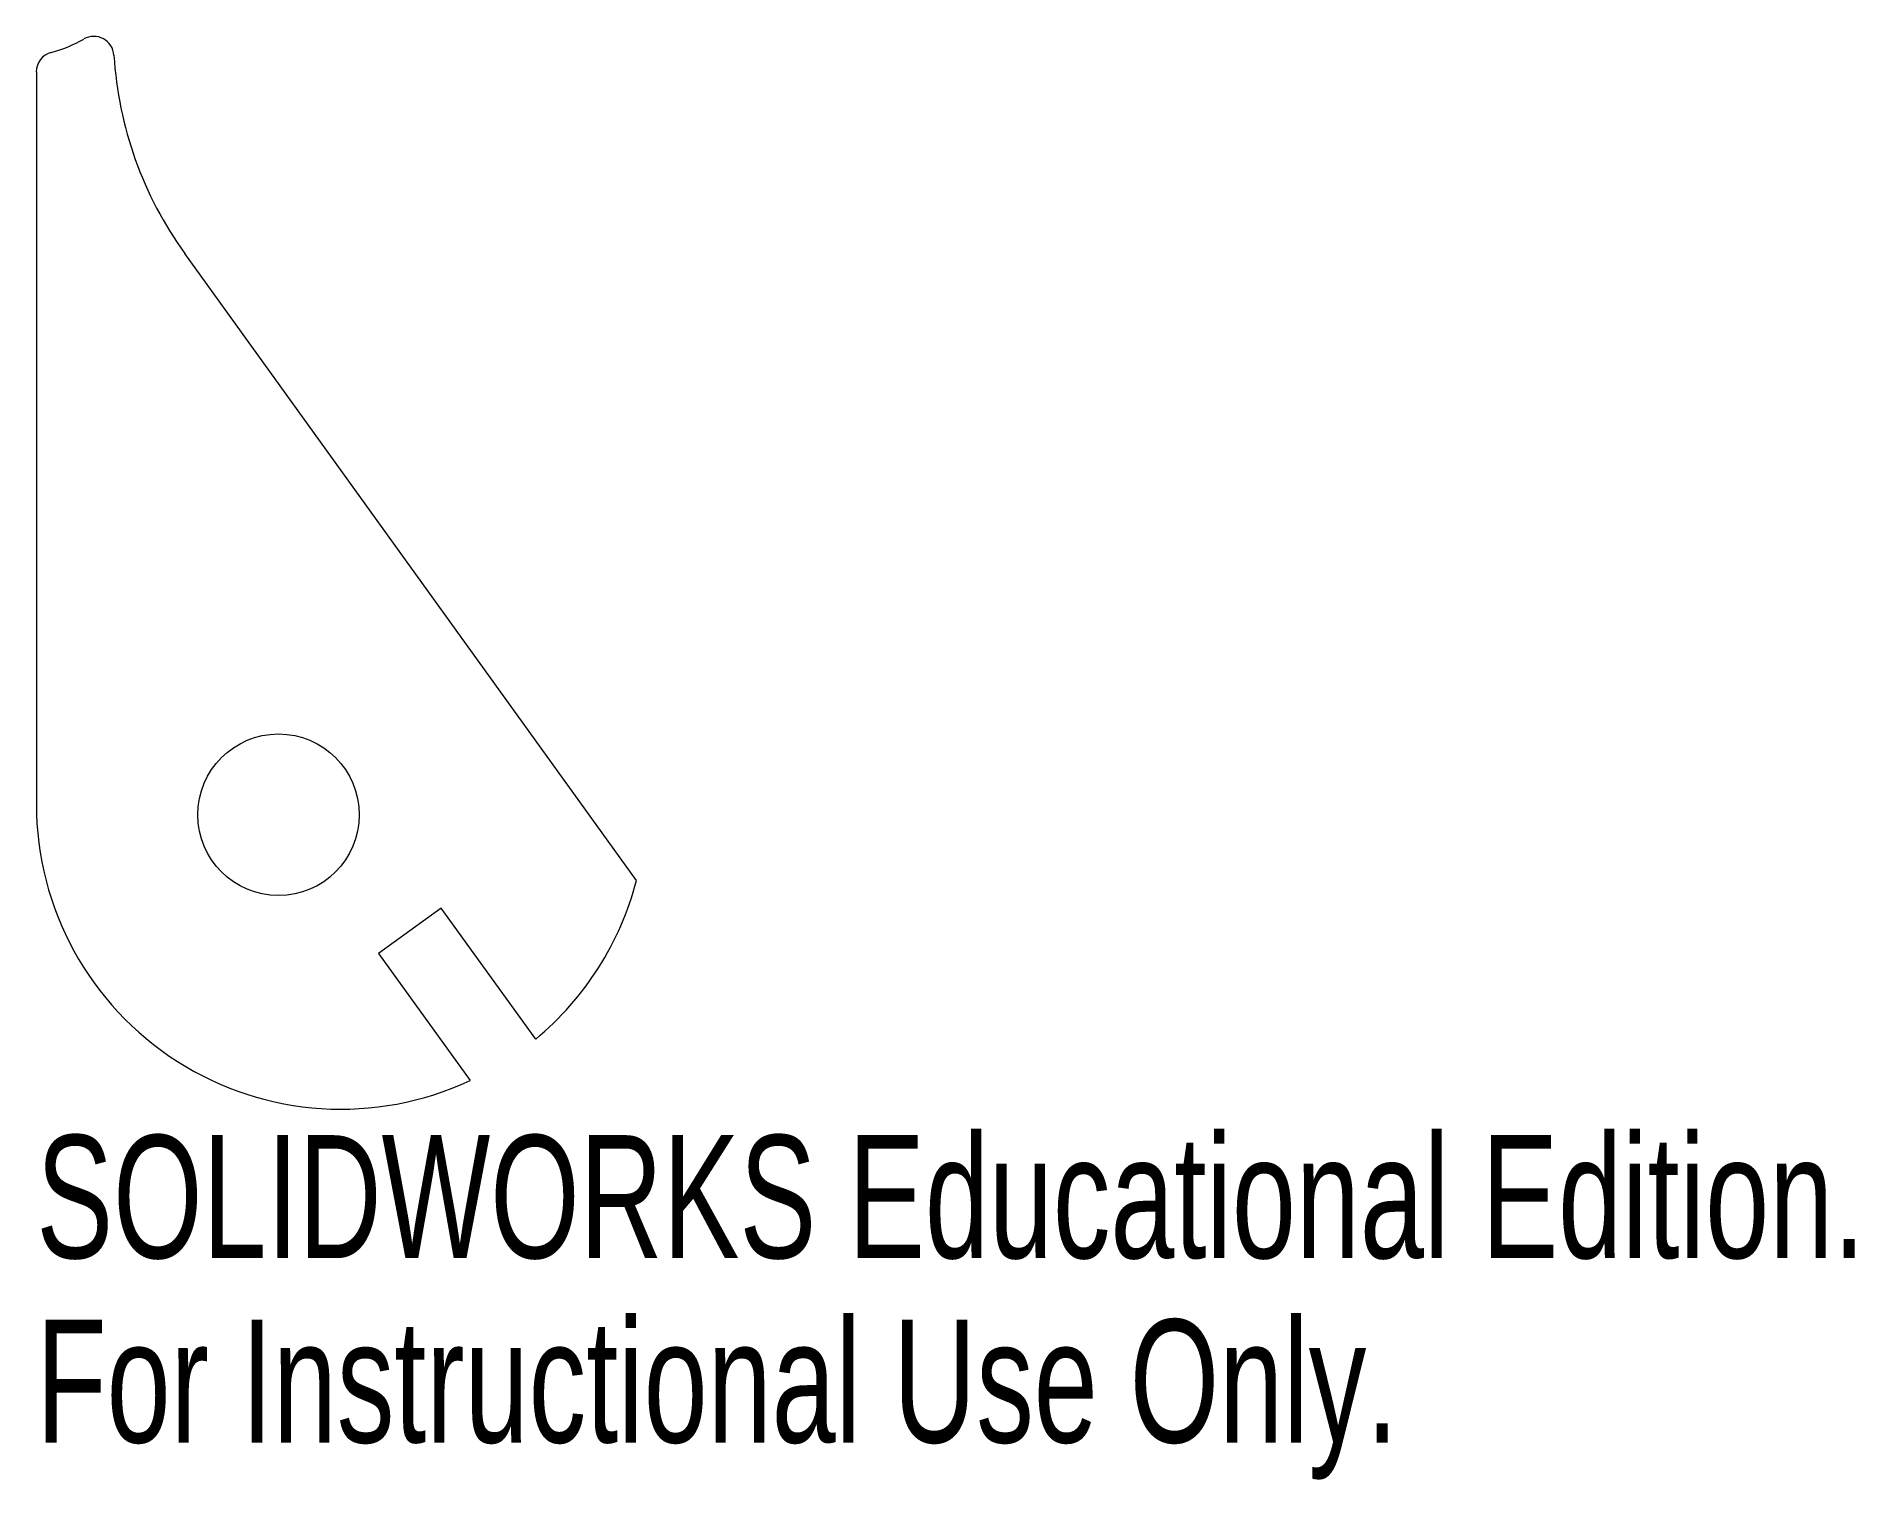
# Model space of a CAD drawing. Header units: inches. Extents: x -0.38 to 2.44, y -1.03 to 1.2.
import ezdxf

# ---------------------------------------------------------------- set-up
doc = ezdxf.new("R2010")
doc.units = ezdxf.units.IN
doc.header["$MEASUREMENT"] = 0
doc.styles.add('SLDTEXTSTYLE0', font='TXT', dxfattribs={"width": 0.7})

msp = doc.modelspace()

# ---------------------------------------------------------------- linework, layer by layer
at = {"color": 7, "linetype": 'Continuous', "lineweight": 15}
for p, q in [((-0.375, 1.1497), (-0.375, 0.0163)), ((0.554, -0.1017), (-0.1453, 0.8687)), ((0.2519, -0.1444), (0.1546, -0.2145)), ((0.3981, -0.3472), (0.2519, -0.1444)), ((0.1546, -0.2145), (0.2965, -0.4115))]:
    msp.add_line(p, q, dxfattribs=at)
msp.add_circle((0, 0), 0.125, dxfattribs=at)
for centre, radius, start, end in [((-0.4083, 1.3891), 0.2167, 285.0993, 299.5365), ((-0.2861, 1.1734), 0.0313, 3.5693, 119.5365), ((-0.3438, 1.1497), 0.0313, 105.0993, 180), ((0.3309, 1.2119), 0.587, 183.5693, 215.7761), ((0.097, 0.0163), 0.472, 180, 295.0056), ((0.097, 0.0163), 0.472, 309.6389, 345.5242)]:
    msp.add_arc(centre, radius, start, end, dxfattribs=at)

# ---------------------------------------------------------------- texts
at = {"color": 7, "linetype": 'Continuous', "char_height": 0.1903, "attachment_point": 1, "style": 'SLDTEXTSTYLE0'}
for s, insert in [('SOLIDWORKS Educational Edition.', (-0.375, -0.4959)), ('For Instructional Use Only.', (-0.375, -0.7813))]:
    msp.add_mtext(s, dxfattribs=dict(at, insert=insert))

doc.saveas('drawing.dxf')
